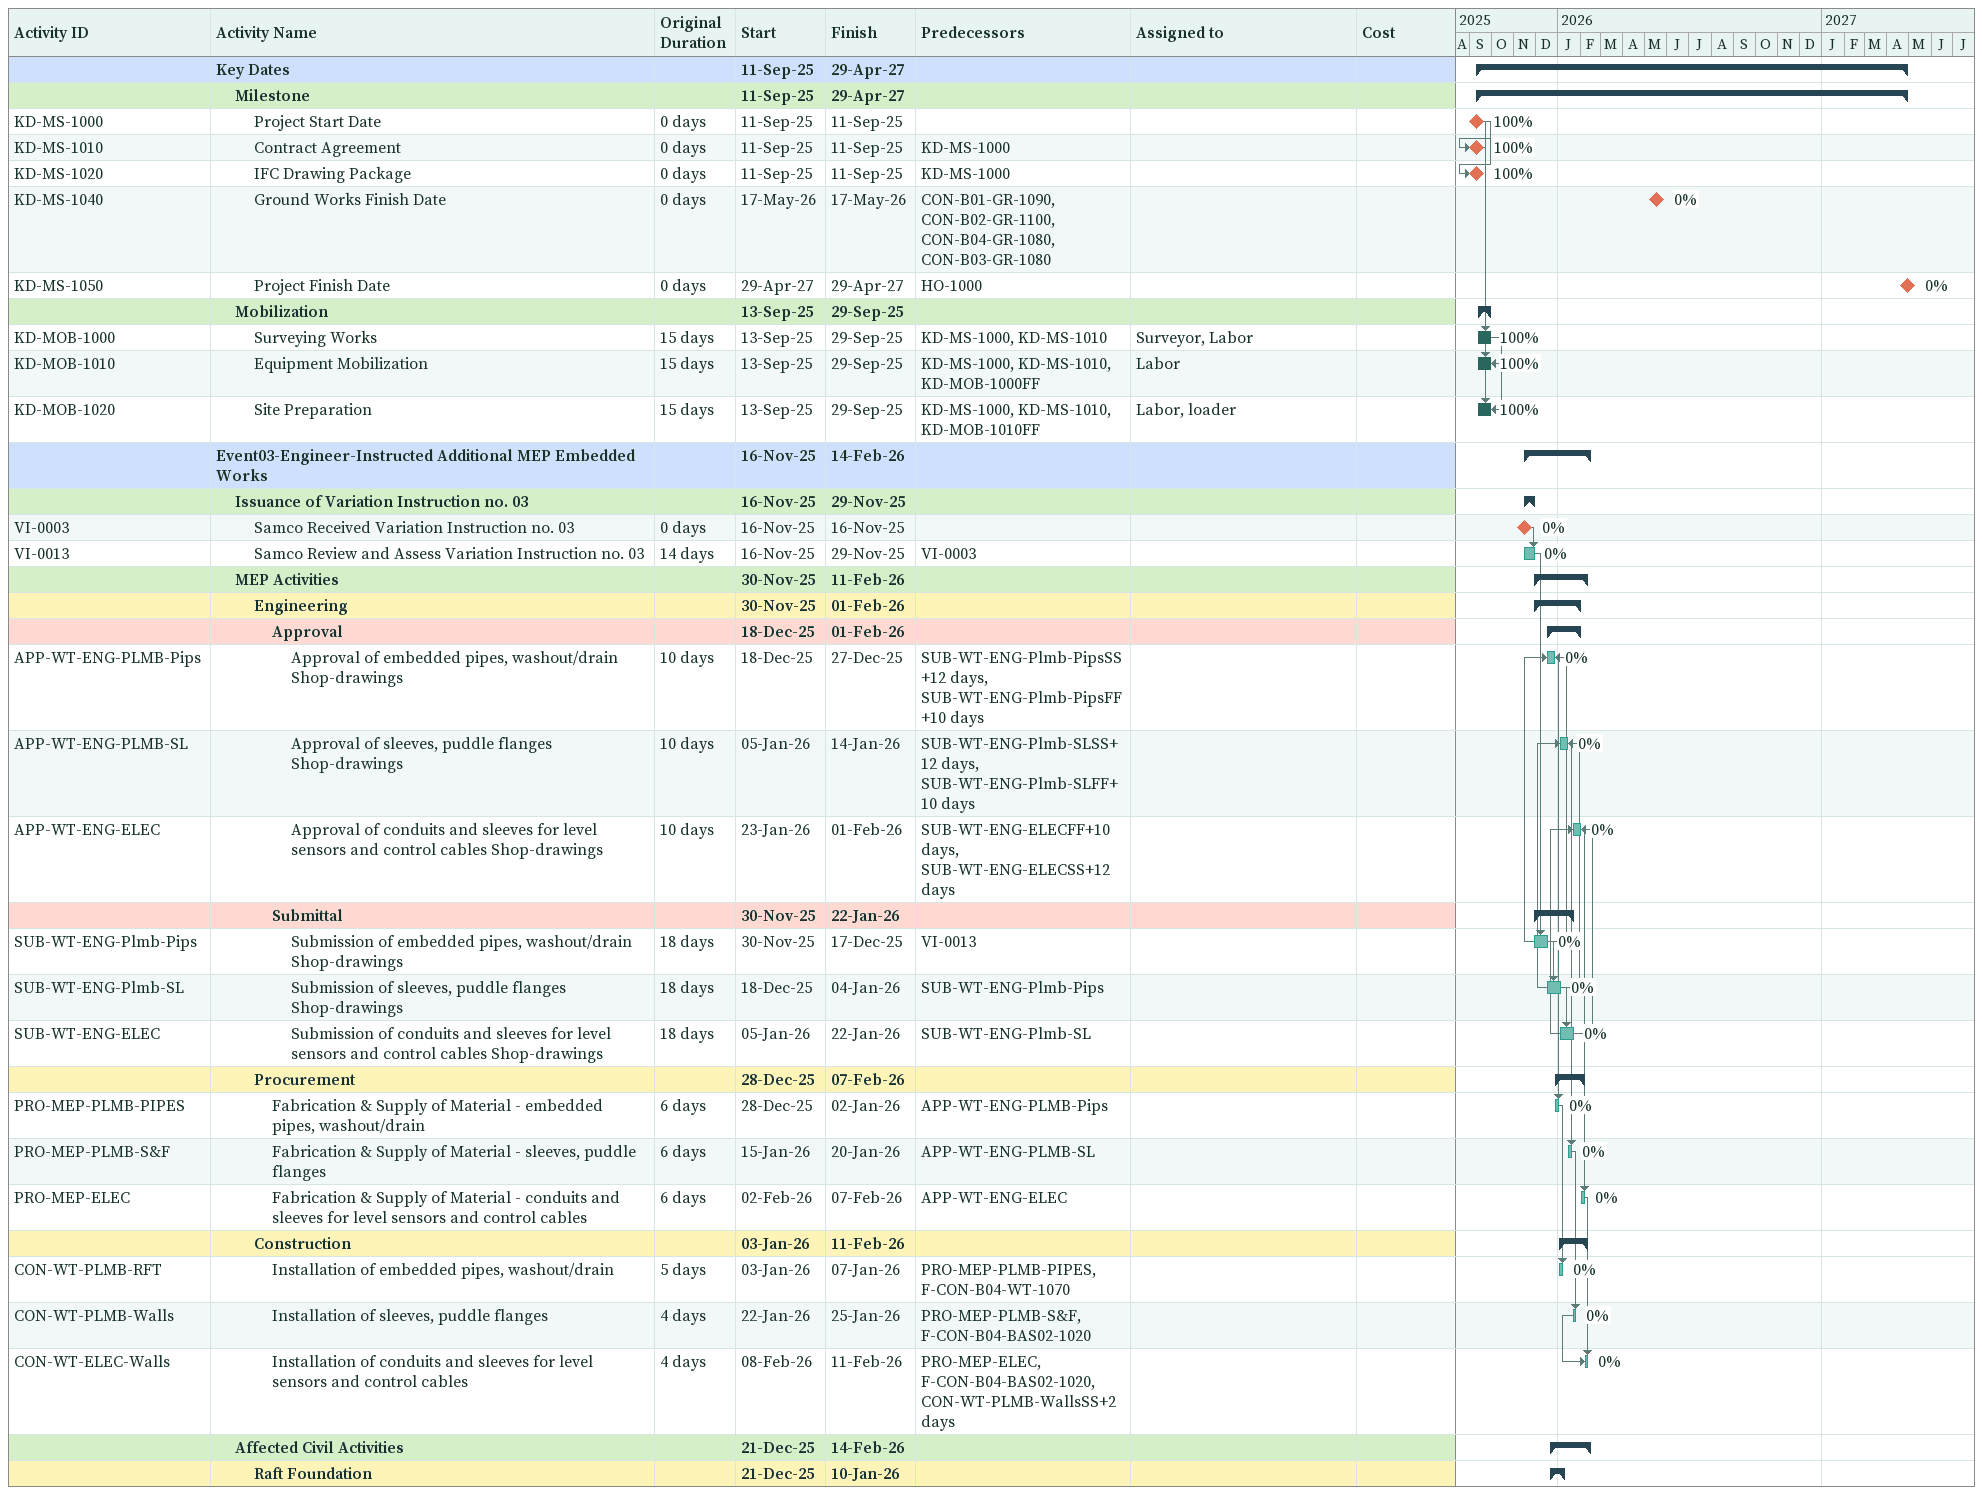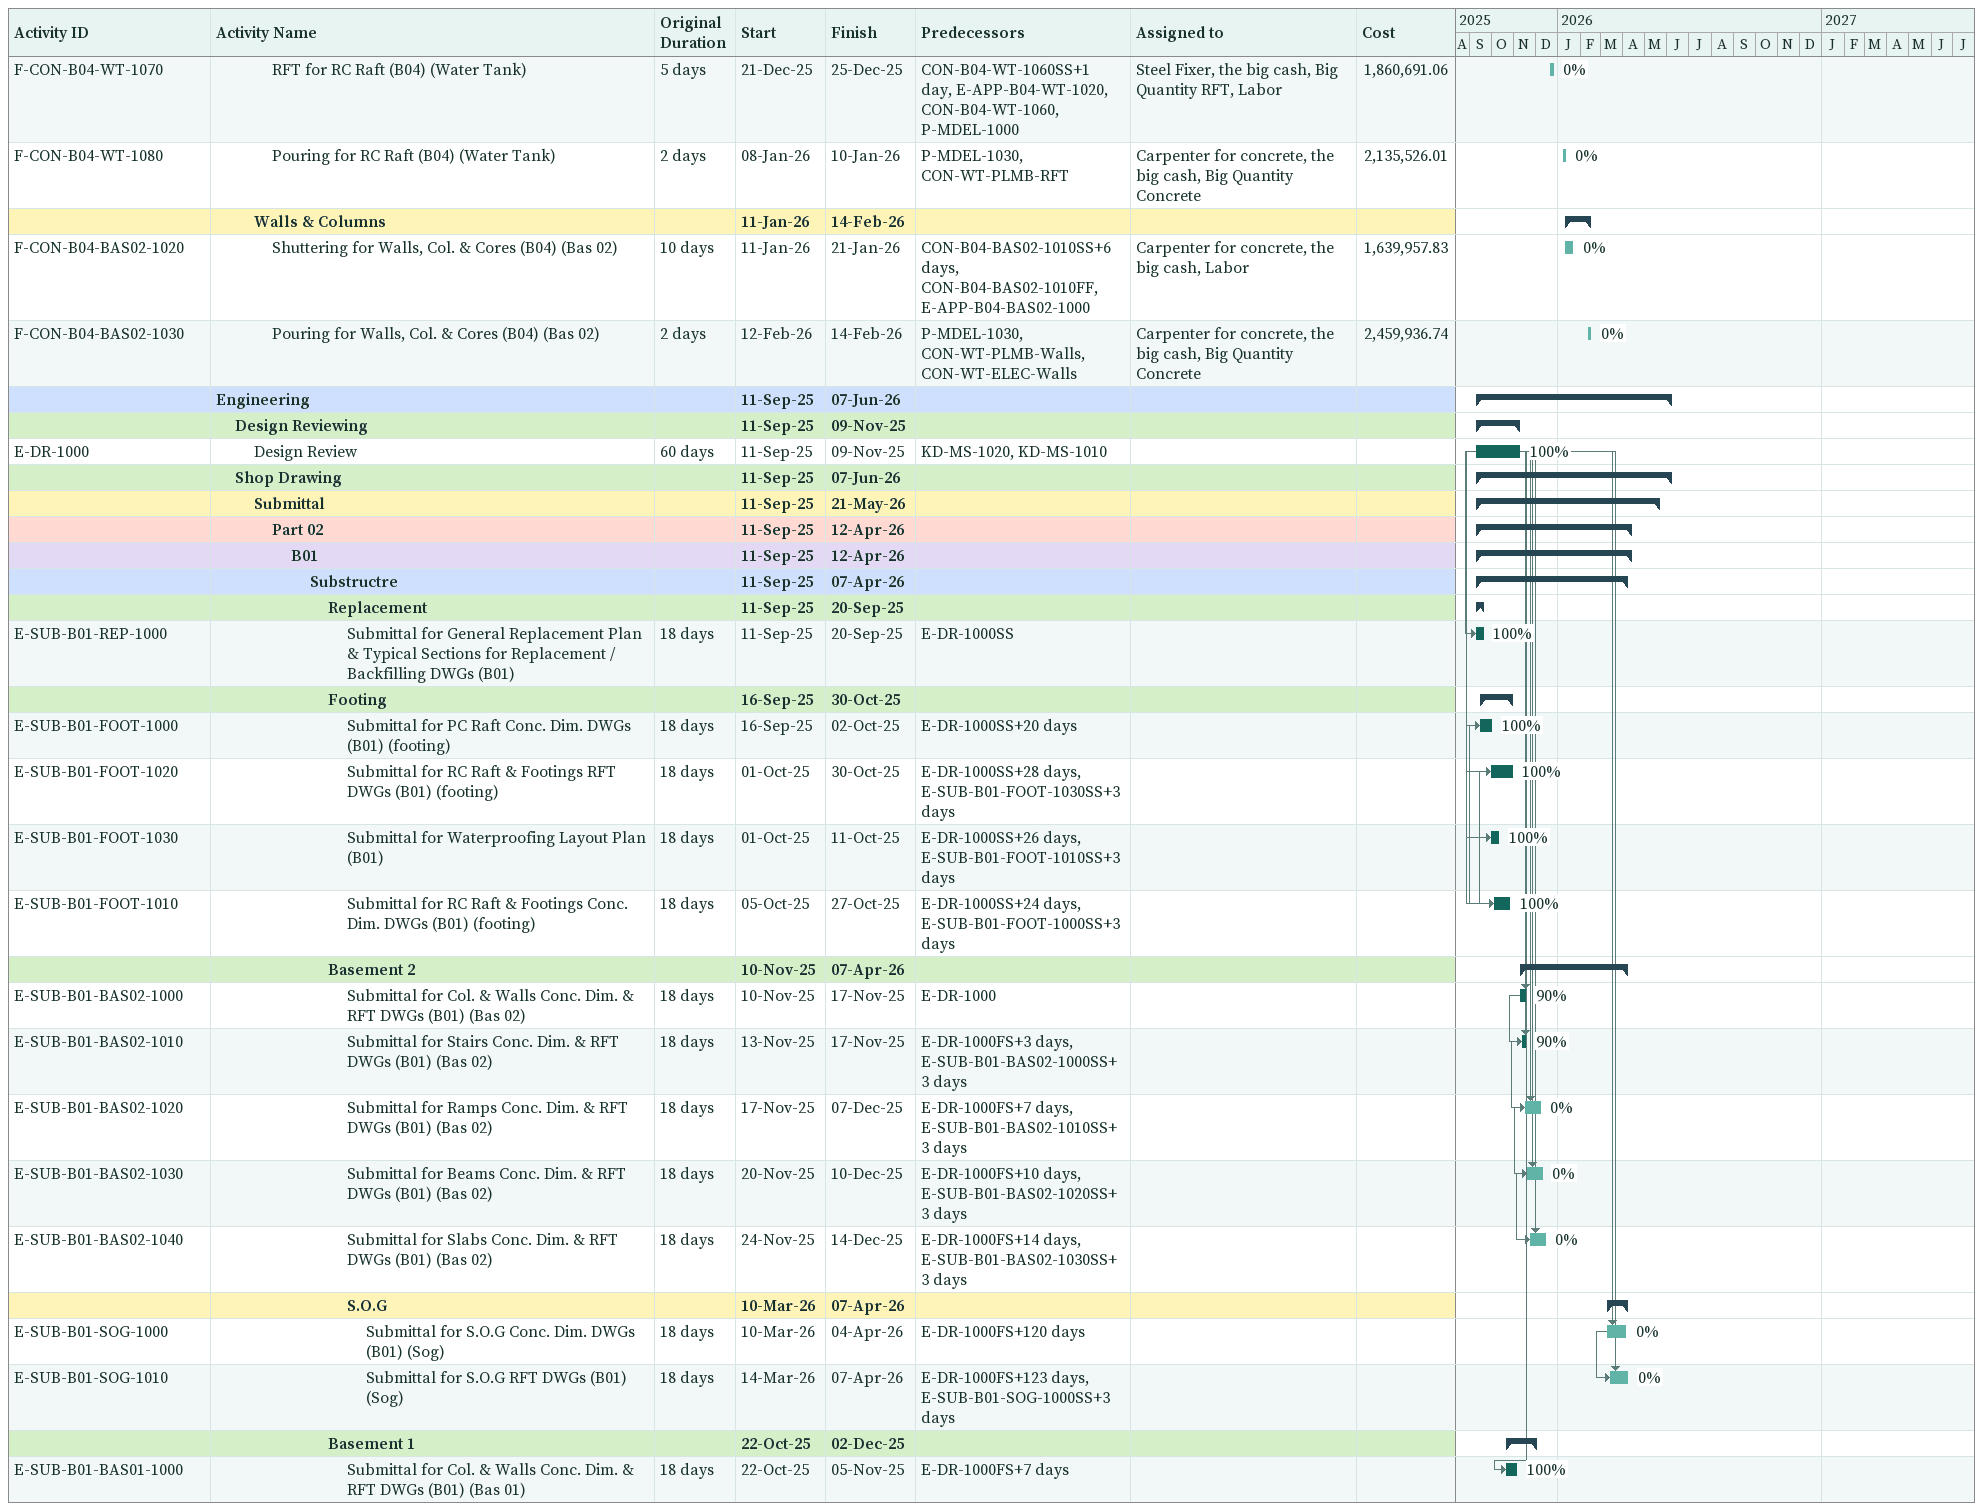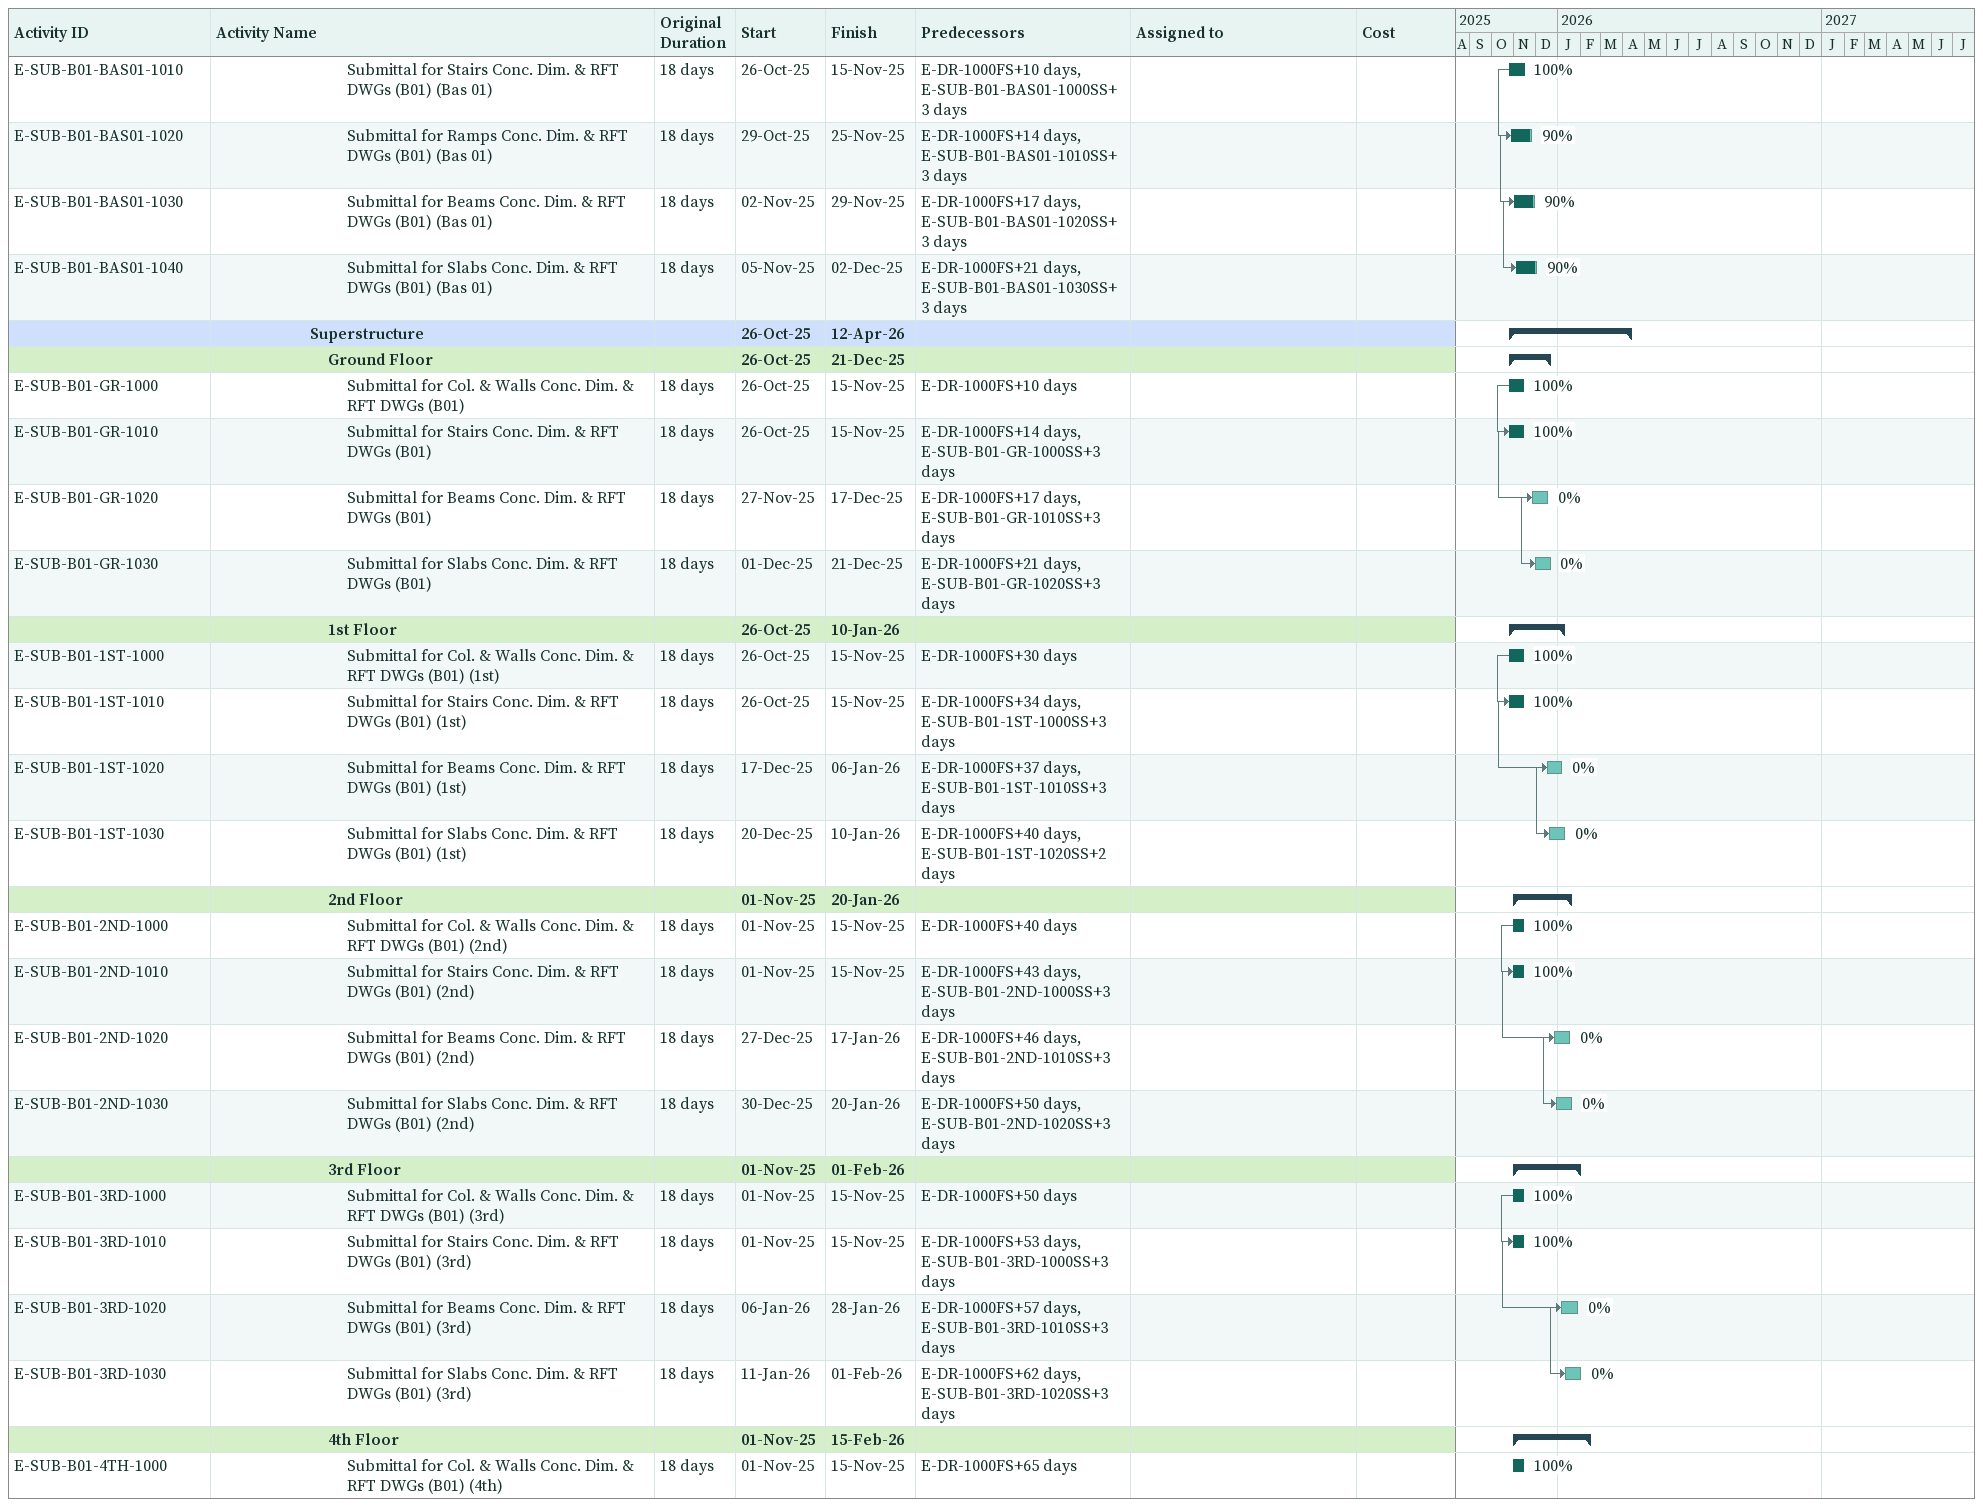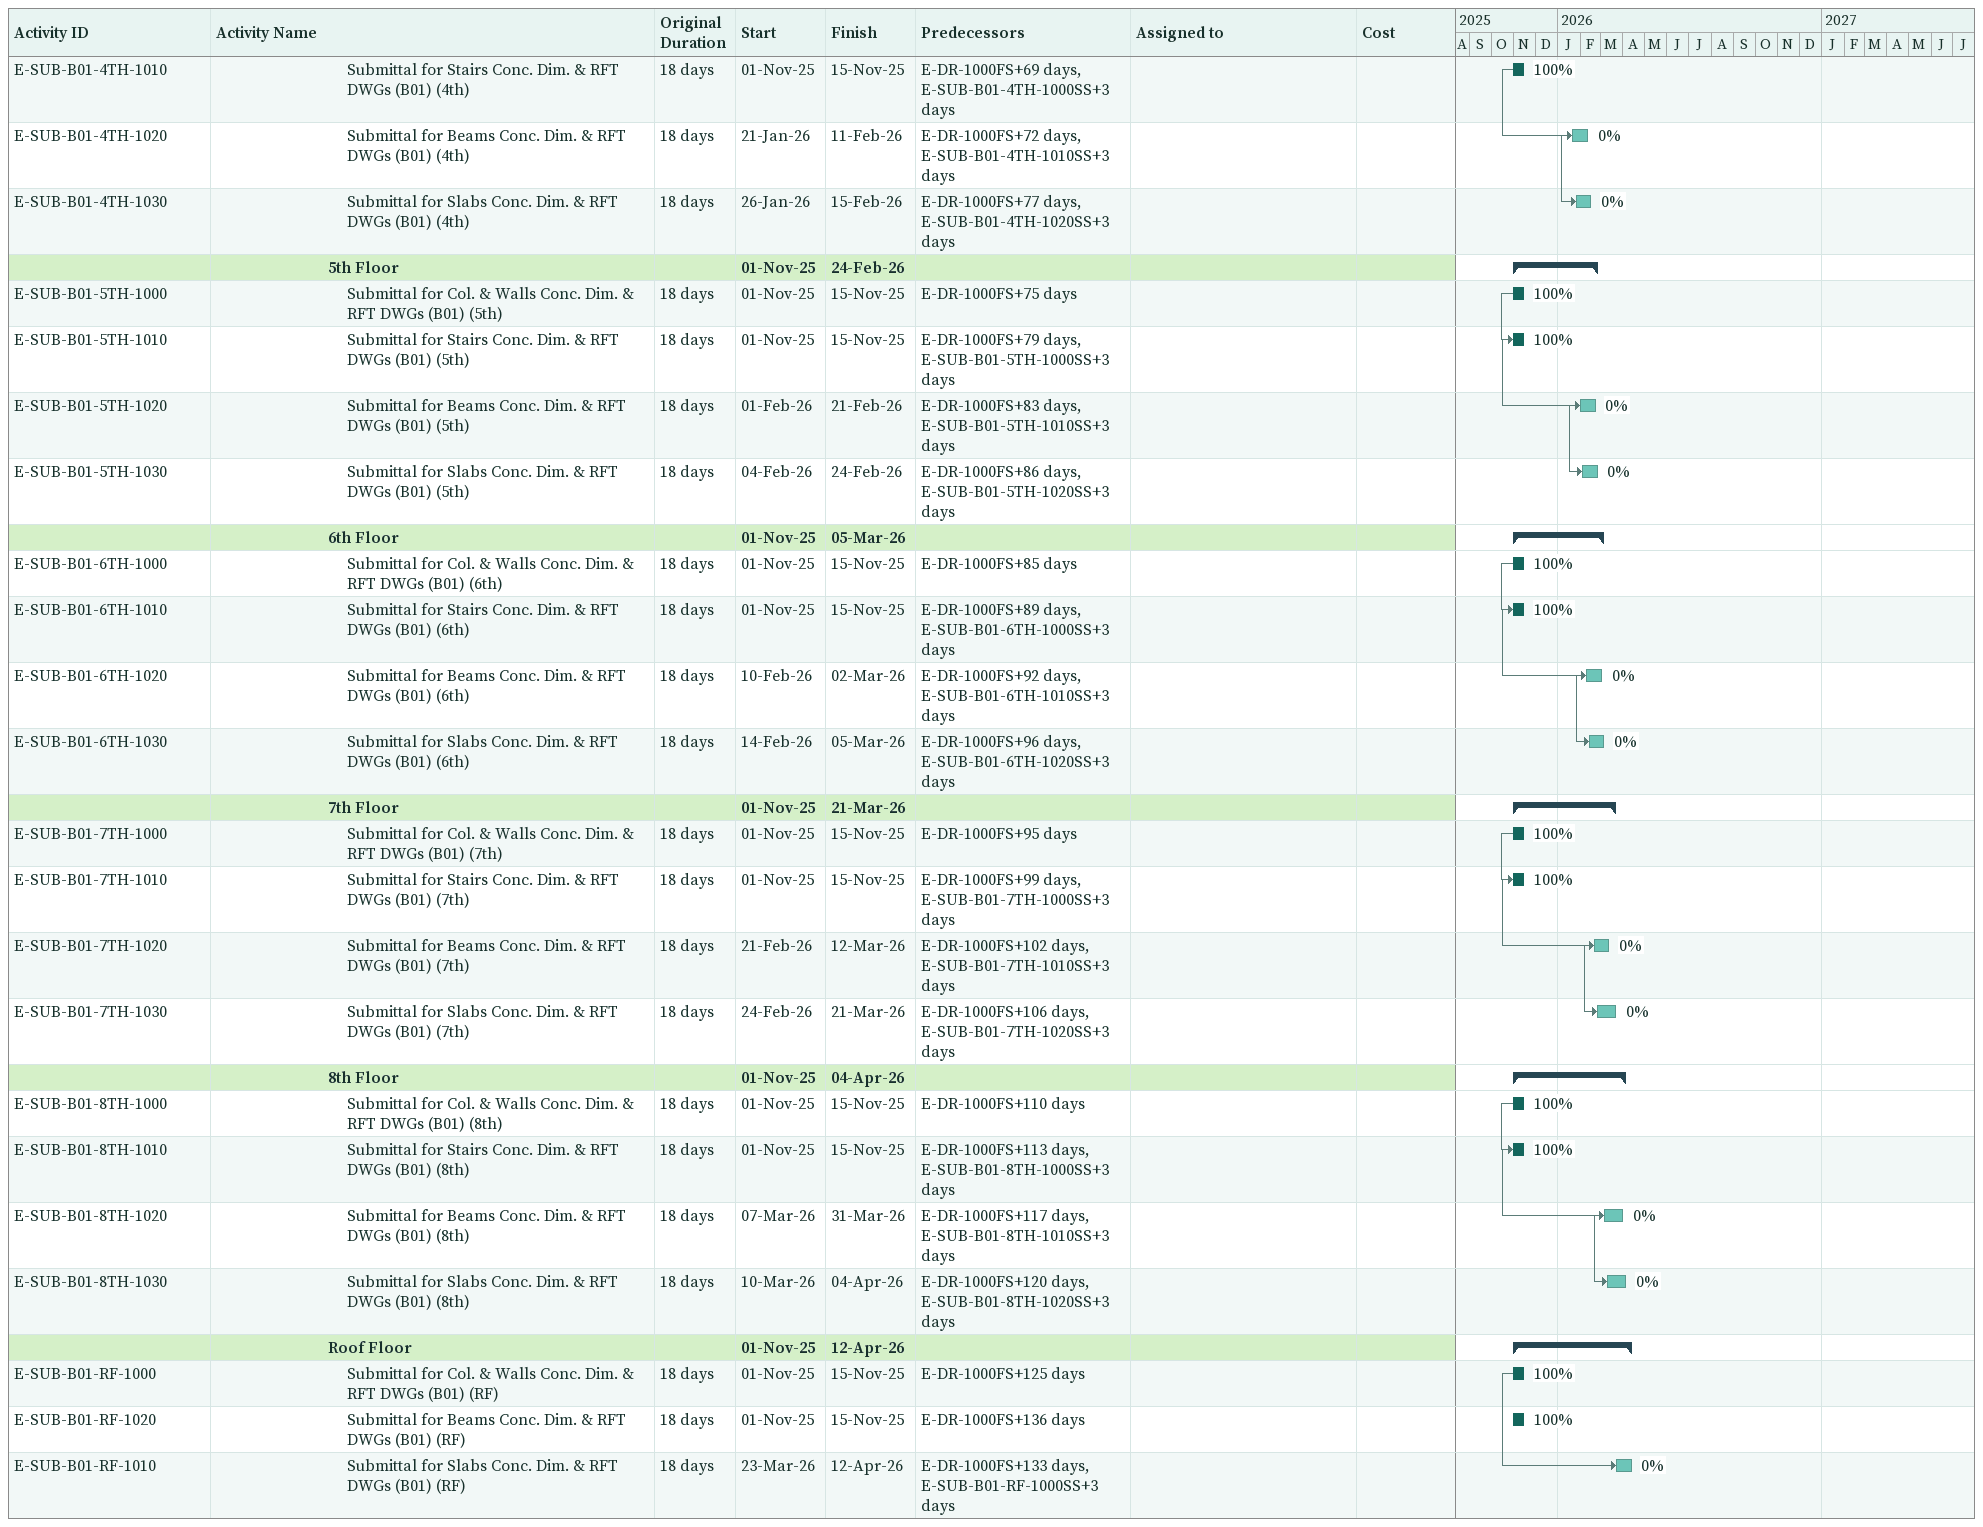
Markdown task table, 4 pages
| ID | Level | Task | Original duration | Start | Finish | Predecessors | Resources | % complete | Cost |
|---|---|---|---|---|---|---|---|---|---|
|  | 1 | **Key Dates** |  | 2025-09-11 | 2027-04-29 |  |  |  |  |
|  | 2 | **Milestone** |  | 2025-09-11 | 2027-04-29 |  |  |  |  |
| KD-MS-1000 | 3 | Project Start Date | 0d | 2025-09-11 | 2025-09-11 |  |  | 100 |  |
| KD-MS-1010 | 3 | Contract Agreement | 0d | 2025-09-11 | 2025-09-11 | KD-MS-1000 |  | 100 |  |
| KD-MS-1020 | 3 | IFC Drawing Package | 0d | 2025-09-11 | 2025-09-11 | KD-MS-1000 |  | 100 |  |
| KD-MS-1040 | 3 | Ground Works Finish Date | 0d | 2026-05-17 | 2026-05-17 | CON-B01-GR-1090, CON-B02-GR-1100, CON-B04-GR-1080, CON-B03-GR-1080 |  | 0 |  |
| KD-MS-1050 | 3 | Project Finish Date | 0d | 2027-04-29 | 2027-04-29 | HO-1000 |  | 0 |  |
|  | 2 | **Mobilization** |  | 2025-09-13 | 2025-09-29 |  |  |  |  |
| KD-MOB-1000 | 3 | Surveying Works | 15d | 2025-09-13 | 2025-09-29 | KD-MS-1000, KD-MS-1010 | Surveyor, Labor | 100 |  |
| KD-MOB-1010 | 3 | Equipment Mobilization | 15d | 2025-09-13 | 2025-09-29 | KD-MS-1000, KD-MS-1010, KD-MOB-1000FF | Labor | 100 |  |
| KD-MOB-1020 | 3 | Site Preparation | 15d | 2025-09-13 | 2025-09-29 | KD-MS-1000, KD-MS-1010, KD-MOB-1010FF | Labor, loader | 100 |  |
|  | 1 | **Event03-Engineer-Instructed Additional MEP Embedded Works** |  | 2025-11-16 | 2026-02-14 |  |  |  |  |
|  | 2 | **Issuance of Variation Instruction no. 03** |  | 2025-11-16 | 2025-11-29 |  |  |  |  |
| VI-0003 | 3 | Samco Received Variation Instruction no. 03 | 0d | 2025-11-16 | 2025-11-16 |  |  | 0 |  |
| VI-0013 | 3 | Samco Review and Assess Variation Instruction no. 03 | 14d | 2025-11-16 | 2025-11-29 | VI-0003 |  | 0 |  |
|  | 2 | **MEP Activities** |  | 2025-11-30 | 2026-02-11 |  |  |  |  |
|  | 3 | **Engineering** |  | 2025-11-30 | 2026-02-01 |  |  |  |  |
|  | 4 | **Approval** |  | 2025-12-18 | 2026-02-01 |  |  |  |  |
| APP-WT-ENG-PLMB-Pips | 5 | Approval of embedded pipes, washout/drain Shop-drawings | 10d | 2025-12-18 | 2025-12-27 | SUB-WT-ENG-Plmb-PipsSS+12d, SUB-WT-ENG-Plmb-PipsFF+10d |  | 0 |  |
| APP-WT-ENG-PLMB-SL | 5 | Approval of sleeves, puddle flanges Shop-drawings | 10d | 2026-01-05 | 2026-01-14 | SUB-WT-ENG-Plmb-SLSS+12d, SUB-WT-ENG-Plmb-SLFF+10d |  | 0 |  |
| APP-WT-ENG-ELEC | 5 | Approval of conduits and sleeves for level sensors and control cables Shop-drawings | 10d | 2026-01-23 | 2026-02-01 | SUB-WT-ENG-ELECFF+10d, SUB-WT-ENG-ELECSS+12d |  | 0 |  |
|  | 4 | **Submittal** |  | 2025-11-30 | 2026-01-22 |  |  |  |  |
| SUB-WT-ENG-Plmb-Pips | 5 | Submission of embedded pipes, washout/drain Shop-drawings | 18d | 2025-11-30 | 2025-12-17 | VI-0013 |  | 0 |  |
| SUB-WT-ENG-Plmb-SL | 5 | Submission of sleeves, puddle flanges Shop-drawings | 18d | 2025-12-18 | 2026-01-04 | SUB-WT-ENG-Plmb-Pips |  | 0 |  |
| SUB-WT-ENG-ELEC | 5 | Submission of conduits and sleeves for level sensors and control cables Shop-drawings | 18d | 2026-01-05 | 2026-01-22 | SUB-WT-ENG-Plmb-SL |  | 0 |  |
|  | 3 | **Procurement** |  | 2025-12-28 | 2026-02-07 |  |  |  |  |
| PRO-MEP-PLMB-PIPES | 4 | Fabrication & Supply of Material - embedded pipes, washout/drain | 6d | 2025-12-28 | 2026-01-02 | APP-WT-ENG-PLMB-Pips |  | 0 |  |
| PRO-MEP-PLMB-S&F | 4 | Fabrication & Supply of Material - sleeves, puddle flanges | 6d | 2026-01-15 | 2026-01-20 | APP-WT-ENG-PLMB-SL |  | 0 |  |
| PRO-MEP-ELEC | 4 | Fabrication & Supply of Material - conduits and sleeves for level sensors and control cables | 6d | 2026-02-02 | 2026-02-07 | APP-WT-ENG-ELEC |  | 0 |  |
|  | 3 | **Construction** |  | 2026-01-03 | 2026-02-11 |  |  |  |  |
| CON-WT-PLMB-RFT | 4 | Installation of embedded pipes, washout/drain | 5d | 2026-01-03 | 2026-01-07 | PRO-MEP-PLMB-PIPES, F-CON-B04-WT-1070 |  | 0 |  |
| CON-WT-PLMB-Walls | 4 | Installation of sleeves, puddle flanges | 4d | 2026-01-22 | 2026-01-25 | PRO-MEP-PLMB-S&F, F-CON-B04-BAS02-1020 |  | 0 |  |
| CON-WT-ELEC-Walls | 4 | Installation of conduits and sleeves for level sensors and control cables | 4d | 2026-02-08 | 2026-02-11 | PRO-MEP-ELEC, F-CON-B04-BAS02-1020, CON-WT-PLMB-WallsSS+2d |  | 0 |  |
|  | 2 | **Affected Civil Activities** |  | 2025-12-21 | 2026-02-14 |  |  |  |  |
|  | 3 | **Raft Foundation** |  | 2025-12-21 | 2026-01-10 |  |  |  |  |
| F-CON-B04-WT-1070 | 4 | RFT for RC Raft (B04) (Water Tank) | 5d | 2025-12-21 | 2025-12-25 | CON-B04-WT-1060SS+1d, E-APP-B04-WT-1020, CON-B04-WT-1060, P-MDEL-1000 | Steel Fixer, the big cash, Big Quantity RFT, Labor | 0 | 1860691.06 |
| F-CON-B04-WT-1080 | 4 | Pouring for RC Raft (B04) (Water Tank) | 2d | 2026-01-08 | 2026-01-10 | P-MDEL-1030, CON-WT-PLMB-RFT | Carpenter for concrete, the big cash, Big Quantity Concrete | 0 | 2135526.01 |
|  | 3 | **Walls & Columns** |  | 2026-01-11 | 2026-02-14 |  |  |  |  |
| F-CON-B04-BAS02-1020 | 4 | Shuttering for Walls, Col. & Cores (B04) (Bas 02) | 10d | 2026-01-11 | 2026-01-21 | CON-B04-BAS02-1010SS+6d, CON-B04-BAS02-1010FF, E-APP-B04-BAS02-1000 | Carpenter for concrete, the big cash, Labor | 0 | 1639957.83 |
| F-CON-B04-BAS02-1030 | 4 | Pouring for Walls, Col. & Cores (B04) (Bas 02) | 2d | 2026-02-12 | 2026-02-14 | P-MDEL-1030, CON-WT-PLMB-Walls, CON-WT-ELEC-Walls | Carpenter for concrete, the big cash, Big Quantity Concrete | 0 | 2459936.74 |
|  | 1 | **Engineering** |  | 2025-09-11 | 2026-06-07 |  |  |  |  |
|  | 2 | **Design Reviewing** |  | 2025-09-11 | 2025-11-09 |  |  |  |  |
| E-DR-1000 | 3 | Design Review | 60d | 2025-09-11 | 2025-11-09 | KD-MS-1020, KD-MS-1010 |  | 100 |  |
|  | 2 | **Shop Drawing** |  | 2025-09-11 | 2026-06-07 |  |  |  |  |
|  | 3 | **Submittal** |  | 2025-09-11 | 2026-05-21 |  |  |  |  |
|  | 4 | **Part 02** |  | 2025-09-11 | 2026-04-12 |  |  |  |  |
|  | 5 | **B01** |  | 2025-09-11 | 2026-04-12 |  |  |  |  |
|  | 6 | **Substructre** |  | 2025-09-11 | 2026-04-07 |  |  |  |  |
|  | 7 | **Replacement** |  | 2025-09-11 | 2025-09-20 |  |  |  |  |
| E-SUB-B01-REP-1000 | 8 | Submittal for General Replacement Plan & Typical Sections for Replacement / Backfilling DWGs (B01) | 18d | 2025-09-11 | 2025-09-20 | E-DR-1000SS |  | 100 |  |
|  | 7 | **Footing** |  | 2025-09-16 | 2025-10-30 |  |  |  |  |
| E-SUB-B01-FOOT-1000 | 8 | Submittal for PC Raft Conc. Dim. DWGs (B01) (footing) | 18d | 2025-09-16 | 2025-10-02 | E-DR-1000SS+20d |  | 100 |  |
| E-SUB-B01-FOOT-1020 | 8 | Submittal for RC Raft & Footings RFT DWGs (B01) (footing) | 18d | 2025-10-01 | 2025-10-30 | E-DR-1000SS+28d, E-SUB-B01-FOOT-1030SS+3d |  | 100 |  |
| E-SUB-B01-FOOT-1030 | 8 | Submittal for Waterproofing Layout Plan (B01) | 18d | 2025-10-01 | 2025-10-11 | E-DR-1000SS+26d, E-SUB-B01-FOOT-1010SS+3d |  | 100 |  |
| E-SUB-B01-FOOT-1010 | 8 | Submittal for RC Raft & Footings Conc. Dim. DWGs (B01) (footing) | 18d | 2025-10-05 | 2025-10-27 | E-DR-1000SS+24d, E-SUB-B01-FOOT-1000SS+3d |  | 100 |  |
|  | 7 | **Basement 2** |  | 2025-11-10 | 2026-04-07 |  |  |  |  |
| E-SUB-B01-BAS02-1000 | 8 | Submittal for Col. & Walls Conc. Dim. & RFT DWGs (B01) (Bas 02) | 18d | 2025-11-10 | 2025-11-17 | E-DR-1000 |  | 90 |  |
| E-SUB-B01-BAS02-1010 | 8 | Submittal for Stairs Conc. Dim. & RFT DWGs (B01) (Bas 02) | 18d | 2025-11-13 | 2025-11-17 | E-DR-1000FS+3d, E-SUB-B01-BAS02-1000SS+3d |  | 90 |  |
| E-SUB-B01-BAS02-1020 | 8 | Submittal for Ramps Conc. Dim. & RFT DWGs (B01) (Bas 02) | 18d | 2025-11-17 | 2025-12-07 | E-DR-1000FS+7d, E-SUB-B01-BAS02-1010SS+3d |  | 0 |  |
| E-SUB-B01-BAS02-1030 | 8 | Submittal for Beams Conc. Dim. & RFT DWGs (B01) (Bas 02) | 18d | 2025-11-20 | 2025-12-10 | E-DR-1000FS+10d, E-SUB-B01-BAS02-1020SS+3d |  | 0 |  |
| E-SUB-B01-BAS02-1040 | 8 | Submittal for Slabs Conc. Dim. & RFT DWGs (B01) (Bas 02) | 18d | 2025-11-24 | 2025-12-14 | E-DR-1000FS+14d, E-SUB-B01-BAS02-1030SS+3d |  | 0 |  |
|  | 8 | **S.O.G** |  | 2026-03-10 | 2026-04-07 |  |  |  |  |
| E-SUB-B01-SOG-1000 | 9 | Submittal for S.O.G Conc. Dim. DWGs (B01) (Sog) | 18d | 2026-03-10 | 2026-04-04 | E-DR-1000FS+120d |  | 0 |  |
| E-SUB-B01-SOG-1010 | 9 | Submittal for S.O.G RFT DWGs (B01) (Sog) | 18d | 2026-03-14 | 2026-04-07 | E-DR-1000FS+123d, E-SUB-B01-SOG-1000SS+3d |  | 0 |  |
|  | 7 | **Basement 1** |  | 2025-10-22 | 2025-12-02 |  |  |  |  |
| E-SUB-B01-BAS01-1000 | 8 | Submittal for Col. & Walls Conc. Dim. & RFT DWGs (B01) (Bas 01) | 18d | 2025-10-22 | 2025-11-05 | E-DR-1000FS+7d |  | 100 |  |
| E-SUB-B01-BAS01-1010 | 8 | Submittal for Stairs Conc. Dim. & RFT DWGs (B01) (Bas 01) | 18d | 2025-10-26 | 2025-11-15 | E-DR-1000FS+10d, E-SUB-B01-BAS01-1000SS+3d |  | 100 |  |
| E-SUB-B01-BAS01-1020 | 8 | Submittal for Ramps Conc. Dim. & RFT DWGs (B01) (Bas 01) | 18d | 2025-10-29 | 2025-11-25 | E-DR-1000FS+14d, E-SUB-B01-BAS01-1010SS+3d |  | 90 |  |
| E-SUB-B01-BAS01-1030 | 8 | Submittal for Beams Conc. Dim. & RFT DWGs (B01) (Bas 01) | 18d | 2025-11-02 | 2025-11-29 | E-DR-1000FS+17d, E-SUB-B01-BAS01-1020SS+3d |  | 90 |  |
| E-SUB-B01-BAS01-1040 | 8 | Submittal for Slabs Conc. Dim. & RFT DWGs (B01) (Bas 01) | 18d | 2025-11-05 | 2025-12-02 | E-DR-1000FS+21d, E-SUB-B01-BAS01-1030SS+3d |  | 90 |  |
|  | 6 | **Superstructure** |  | 2025-10-26 | 2026-04-12 |  |  |  |  |
|  | 7 | **Ground Floor** |  | 2025-10-26 | 2025-12-21 |  |  |  |  |
| E-SUB-B01-GR-1000 | 8 | Submittal for Col. & Walls Conc. Dim. & RFT DWGs (B01) | 18d | 2025-10-26 | 2025-11-15 | E-DR-1000FS+10d |  | 100 |  |
| E-SUB-B01-GR-1010 | 8 | Submittal for Stairs Conc. Dim. & RFT DWGs (B01) | 18d | 2025-10-26 | 2025-11-15 | E-DR-1000FS+14d, E-SUB-B01-GR-1000SS+3d |  | 100 |  |
| E-SUB-B01-GR-1020 | 8 | Submittal for Beams Conc. Dim. & RFT DWGs (B01) | 18d | 2025-11-27 | 2025-12-17 | E-DR-1000FS+17d, E-SUB-B01-GR-1010SS+3d |  | 0 |  |
| E-SUB-B01-GR-1030 | 8 | Submittal for Slabs Conc. Dim. & RFT DWGs (B01) | 18d | 2025-12-01 | 2025-12-21 | E-DR-1000FS+21d, E-SUB-B01-GR-1020SS+3d |  | 0 |  |
|  | 7 | **1st Floor** |  | 2025-10-26 | 2026-01-10 |  |  |  |  |
| E-SUB-B01-1ST-1000 | 8 | Submittal for Col. & Walls Conc. Dim. & RFT DWGs (B01) (1st) | 18d | 2025-10-26 | 2025-11-15 | E-DR-1000FS+30d |  | 100 |  |
| E-SUB-B01-1ST-1010 | 8 | Submittal for Stairs Conc. Dim. & RFT DWGs (B01) (1st) | 18d | 2025-10-26 | 2025-11-15 | E-DR-1000FS+34d, E-SUB-B01-1ST-1000SS+3d |  | 100 |  |
| E-SUB-B01-1ST-1020 | 8 | Submittal for Beams Conc. Dim. & RFT DWGs (B01) (1st) | 18d | 2025-12-17 | 2026-01-06 | E-DR-1000FS+37d, E-SUB-B01-1ST-1010SS+3d |  | 0 |  |
| E-SUB-B01-1ST-1030 | 8 | Submittal for Slabs Conc. Dim. & RFT DWGs (B01) (1st) | 18d | 2025-12-20 | 2026-01-10 | E-DR-1000FS+40d, E-SUB-B01-1ST-1020SS+2d |  | 0 |  |
|  | 7 | **2nd Floor** |  | 2025-11-01 | 2026-01-20 |  |  |  |  |
| E-SUB-B01-2ND-1000 | 8 | Submittal for Col. & Walls Conc. Dim. & RFT DWGs (B01) (2nd) | 18d | 2025-11-01 | 2025-11-15 | E-DR-1000FS+40d |  | 100 |  |
| E-SUB-B01-2ND-1010 | 8 | Submittal for Stairs Conc. Dim. & RFT DWGs (B01) (2nd) | 18d | 2025-11-01 | 2025-11-15 | E-DR-1000FS+43d, E-SUB-B01-2ND-1000SS+3d |  | 100 |  |
| E-SUB-B01-2ND-1020 | 8 | Submittal for Beams Conc. Dim. & RFT DWGs (B01) (2nd) | 18d | 2025-12-27 | 2026-01-17 | E-DR-1000FS+46d, E-SUB-B01-2ND-1010SS+3d |  | 0 |  |
| E-SUB-B01-2ND-1030 | 8 | Submittal for Slabs Conc. Dim. & RFT DWGs (B01) (2nd) | 18d | 2025-12-30 | 2026-01-20 | E-DR-1000FS+50d, E-SUB-B01-2ND-1020SS+3d |  | 0 |  |
|  | 7 | **3rd Floor** |  | 2025-11-01 | 2026-02-01 |  |  |  |  |
| E-SUB-B01-3RD-1000 | 8 | Submittal for Col. & Walls Conc. Dim. & RFT DWGs (B01) (3rd) | 18d | 2025-11-01 | 2025-11-15 | E-DR-1000FS+50d |  | 100 |  |
| E-SUB-B01-3RD-1010 | 8 | Submittal for Stairs Conc. Dim. & RFT DWGs (B01) (3rd) | 18d | 2025-11-01 | 2025-11-15 | E-DR-1000FS+53d, E-SUB-B01-3RD-1000SS+3d |  | 100 |  |
| E-SUB-B01-3RD-1020 | 8 | Submittal for Beams Conc. Dim. & RFT DWGs (B01) (3rd) | 18d | 2026-01-06 | 2026-01-28 | E-DR-1000FS+57d, E-SUB-B01-3RD-1010SS+3d |  | 0 |  |
| E-SUB-B01-3RD-1030 | 8 | Submittal for Slabs Conc. Dim. & RFT DWGs (B01) (3rd) | 18d | 2026-01-11 | 2026-02-01 | E-DR-1000FS+62d, E-SUB-B01-3RD-1020SS+3d |  | 0 |  |
|  | 7 | **4th Floor** |  | 2025-11-01 | 2026-02-15 |  |  |  |  |
| E-SUB-B01-4TH-1000 | 8 | Submittal for Col. & Walls Conc. Dim. & RFT DWGs (B01) (4th) | 18d | 2025-11-01 | 2025-11-15 | E-DR-1000FS+65d |  | 100 |  |
| E-SUB-B01-4TH-1010 | 8 | Submittal for Stairs Conc. Dim. & RFT DWGs (B01) (4th) | 18d | 2025-11-01 | 2025-11-15 | E-DR-1000FS+69d, E-SUB-B01-4TH-1000SS+3d |  | 100 |  |
| E-SUB-B01-4TH-1020 | 8 | Submittal for Beams Conc. Dim. & RFT DWGs (B01) (4th) | 18d | 2026-01-21 | 2026-02-11 | E-DR-1000FS+72d, E-SUB-B01-4TH-1010SS+3d |  | 0 |  |
| E-SUB-B01-4TH-1030 | 8 | Submittal for Slabs Conc. Dim. & RFT DWGs (B01) (4th) | 18d | 2026-01-26 | 2026-02-15 | E-DR-1000FS+77d, E-SUB-B01-4TH-1020SS+3d |  | 0 |  |
|  | 7 | **5th Floor** |  | 2025-11-01 | 2026-02-24 |  |  |  |  |
| E-SUB-B01-5TH-1000 | 8 | Submittal for Col. & Walls Conc. Dim. & RFT DWGs (B01) (5th) | 18d | 2025-11-01 | 2025-11-15 | E-DR-1000FS+75d |  | 100 |  |
| E-SUB-B01-5TH-1010 | 8 | Submittal for Stairs Conc. Dim. & RFT DWGs (B01) (5th) | 18d | 2025-11-01 | 2025-11-15 | E-DR-1000FS+79d, E-SUB-B01-5TH-1000SS+3d |  | 100 |  |
| E-SUB-B01-5TH-1020 | 8 | Submittal for Beams Conc. Dim. & RFT DWGs (B01) (5th) | 18d | 2026-02-01 | 2026-02-21 | E-DR-1000FS+83d, E-SUB-B01-5TH-1010SS+3d |  | 0 |  |
| E-SUB-B01-5TH-1030 | 8 | Submittal for Slabs Conc. Dim. & RFT DWGs (B01) (5th) | 18d | 2026-02-04 | 2026-02-24 | E-DR-1000FS+86d, E-SUB-B01-5TH-1020SS+3d |  | 0 |  |
|  | 7 | **6th Floor** |  | 2025-11-01 | 2026-03-05 |  |  |  |  |
| E-SUB-B01-6TH-1000 | 8 | Submittal for Col. & Walls Conc. Dim. & RFT DWGs (B01) (6th) | 18d | 2025-11-01 | 2025-11-15 | E-DR-1000FS+85d |  | 100 |  |
| E-SUB-B01-6TH-1010 | 8 | Submittal for Stairs Conc. Dim. & RFT DWGs (B01) (6th) | 18d | 2025-11-01 | 2025-11-15 | E-DR-1000FS+89d, E-SUB-B01-6TH-1000SS+3d |  | 100 |  |
| E-SUB-B01-6TH-1020 | 8 | Submittal for Beams Conc. Dim. & RFT DWGs (B01) (6th) | 18d | 2026-02-10 | 2026-03-02 | E-DR-1000FS+92d, E-SUB-B01-6TH-1010SS+3d |  | 0 |  |
| E-SUB-B01-6TH-1030 | 8 | Submittal for Slabs Conc. Dim. & RFT DWGs (B01) (6th) | 18d | 2026-02-14 | 2026-03-05 | E-DR-1000FS+96d, E-SUB-B01-6TH-1020SS+3d |  | 0 |  |
|  | 7 | **7th Floor** |  | 2025-11-01 | 2026-03-21 |  |  |  |  |
| E-SUB-B01-7TH-1000 | 8 | Submittal for Col. & Walls Conc. Dim. & RFT DWGs (B01) (7th) | 18d | 2025-11-01 | 2025-11-15 | E-DR-1000FS+95d |  | 100 |  |
| E-SUB-B01-7TH-1010 | 8 | Submittal for Stairs Conc. Dim. & RFT DWGs (B01) (7th) | 18d | 2025-11-01 | 2025-11-15 | E-DR-1000FS+99d, E-SUB-B01-7TH-1000SS+3d |  | 100 |  |
| E-SUB-B01-7TH-1020 | 8 | Submittal for Beams Conc. Dim. & RFT DWGs (B01) (7th) | 18d | 2026-02-21 | 2026-03-12 | E-DR-1000FS+102d, E-SUB-B01-7TH-1010SS+3d |  | 0 |  |
| E-SUB-B01-7TH-1030 | 8 | Submittal for Slabs Conc. Dim. & RFT DWGs (B01) (7th) | 18d | 2026-02-24 | 2026-03-21 | E-DR-1000FS+106d, E-SUB-B01-7TH-1020SS+3d |  | 0 |  |
|  | 7 | **8th Floor** |  | 2025-11-01 | 2026-04-04 |  |  |  |  |
| E-SUB-B01-8TH-1000 | 8 | Submittal for Col. & Walls Conc. Dim. & RFT DWGs (B01) (8th) | 18d | 2025-11-01 | 2025-11-15 | E-DR-1000FS+110d |  | 100 |  |
| E-SUB-B01-8TH-1010 | 8 | Submittal for Stairs Conc. Dim. & RFT DWGs (B01) (8th) | 18d | 2025-11-01 | 2025-11-15 | E-DR-1000FS+113d, E-SUB-B01-8TH-1000SS+3d |  | 100 |  |
| E-SUB-B01-8TH-1020 | 8 | Submittal for Beams Conc. Dim. & RFT DWGs (B01) (8th) | 18d | 2026-03-07 | 2026-03-31 | E-DR-1000FS+117d, E-SUB-B01-8TH-1010SS+3d |  | 0 |  |
| E-SUB-B01-8TH-1030 | 8 | Submittal for Slabs Conc. Dim. & RFT DWGs (B01) (8th) | 18d | 2026-03-10 | 2026-04-04 | E-DR-1000FS+120d, E-SUB-B01-8TH-1020SS+3d |  | 0 |  |
|  | 7 | **Roof Floor** |  | 2025-11-01 | 2026-04-12 |  |  |  |  |
| E-SUB-B01-RF-1000 | 8 | Submittal for Col. & Walls Conc. Dim. & RFT DWGs (B01) (RF) | 18d | 2025-11-01 | 2025-11-15 | E-DR-1000FS+125d |  | 100 |  |
| E-SUB-B01-RF-1020 | 8 | Submittal for Beams Conc. Dim. & RFT DWGs (B01) (RF) | 18d | 2025-11-01 | 2025-11-15 | E-DR-1000FS+136d |  | 100 |  |
| E-SUB-B01-RF-1010 | 8 | Submittal for Slabs Conc. Dim. & RFT DWGs (B01) (RF) | 18d | 2026-03-23 | 2026-04-12 | E-DR-1000FS+133d, E-SUB-B01-RF-1000SS+3d |  | 0 |  |
